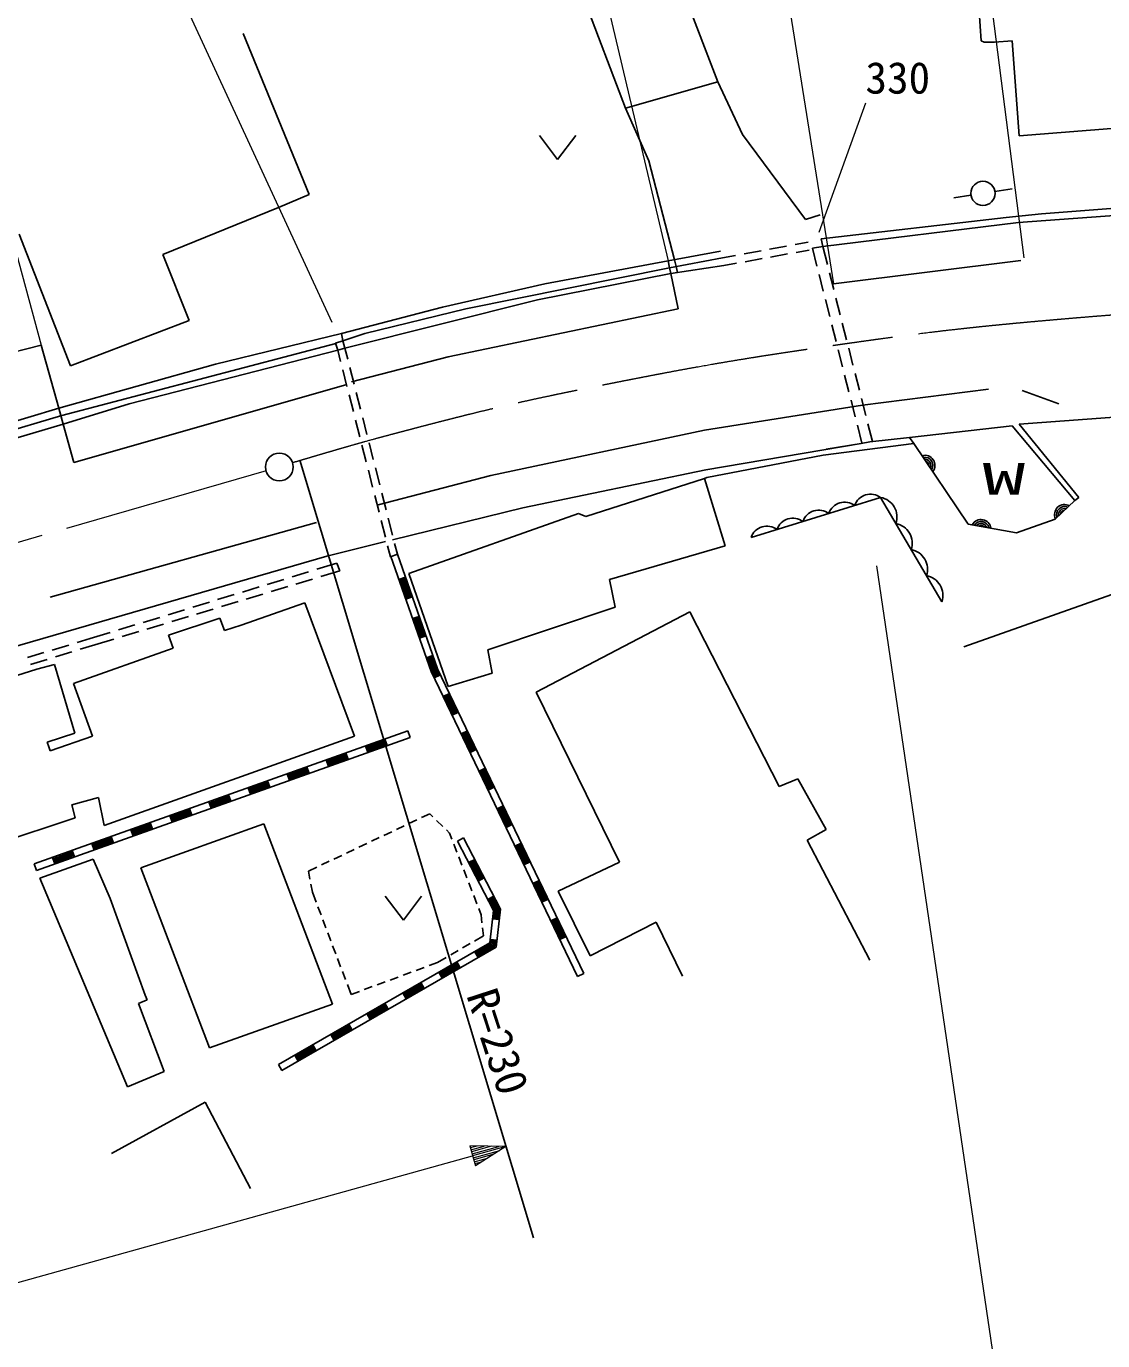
# Model space of a CAD drawing. Units: millimetres, scale not verified. Extents: x 40000 to 680000, y 20000 to 380000.
# Drawn here: x 159266 to 221510, y 244745 to 320764 of the extents above; entities that cross this region are included whole.
import ezdxf
from ezdxf.enums import TextEntityAlignment as Align

# ---------------------------------------------------------------- set-up
doc = ezdxf.new("R2010")
doc.units = ezdxf.units.MM
doc.header["$LTSCALE"] = 1000
doc.linetypes.add('CHAIN', pattern=[18.5, 12, -1.5, 3.5, -1.5])
for name, color, linetype, lineweight in [('M-BGD', 7, 'Continuous', 25), ('M-BMK', 2, 'CHAIN', 13), ('M-BMK-SRVR', 3, 'Continuous', 25), ('M-STR-HTXT', 7, 'Continuous', 13)]:
    doc.layers.add(name, color=color, linetype=linetype, lineweight=lineweight)
doc.styles.add('ＭＳ ゴシック', font='')
doc.styles.get('ＭＳ ゴシック').set_extended_font_data('MS Gothic')

msp = doc.modelspace()

# ---------------------------------------------------------------- linework, layer by layer
at = {"layer": 'M-BGD'}
for p, q in [((191796, 337115), (199247, 317557)), ((187140, 333897), (193913, 316033)), ((214233, 323653), (214487, 319927)), ((171815, 320351), (175625, 311037)), ((214487, 319927), (214656, 319843)), ((214656, 319843), (215249, 319843)), ((215249, 319843), (216265, 319927)), ((216265, 319927), (216688, 314424)), ((193913, 316033), (199247, 317557)), ((199247, 317557), (200686, 314509)), ((193913, 316033), (195268, 312985)), ((216688, 314424), (230574, 315525)), ((188943, 314456), (189993, 313056)), ((189993, 313056), (191043, 314456)), ((200686, 314509), (204327, 309598)), ((195268, 312985), (196750, 307264)), ((175625, 311037), (173847, 310275)), ((213893, 310995), (212904, 310844)), ((215277, 311207), (216265, 311358)), ((167158, 307566), (173847, 310275)), ((216635, 309423), (230844, 310456)), ((217969, 309913), (230763, 310888)), ((204327, 309598), (205174, 309852)), ((205225, 308465), (215921, 309712)), ((205326, 308019), (216635, 309423)), ((215921, 309712), (217969, 309913)), ((158861, 308751), (161824, 301131)), ((202249, 307871), (203233, 308050)), ((203725, 308139), (204473, 308275)), ((204723, 307927), (205326, 308019)), ((204723, 307927), (204986, 306893)), ((205326, 308019), (205225, 308465)), ((205326, 308019), (205589, 306985)), ((168682, 303756), (167158, 307566)), ((189256, 305873), (196391, 307199)), ((199409, 307749), (196391, 307199)), ((196453, 306804), (196391, 307199)), ((196453, 306804), (199533, 307377)), ((196750, 307264), (196845, 306877)), ((199533, 307377), (200281, 307513)), ((200773, 307603), (201757, 307781)), ((200833, 307150), (201816, 307328)), ((202308, 307418), (203292, 307597)), ((203784, 307686), (204533, 307822)), ((205936, 305873), (216773, 307227)), ((184684, 304433), (196453, 306804)), ((188833, 304941), (196538, 306465)), ((196538, 306465), (196453, 306804)), ((199592, 306924), (196538, 306465)), ((196961, 304433), (196538, 306465)), ((196845, 306877), (196918, 306523)), ((199592, 306924), (200341, 307060)), ((205109, 306408), (205355, 305439)), ((205712, 306501), (205959, 305532)), ((183330, 304518), (189256, 305873)), ((177695, 302150), (188833, 304941)), ((205479, 304954), (205725, 303985)), ((206082, 305047), (206328, 304078)), ((177488, 302994), (183330, 304518)), ((178842, 302994), (184684, 304433)), ((183668, 301639), (196961, 304433)), ((161824, 301131), (168682, 303756)), ((205848, 303501), (206095, 302532)), ((206452, 303593), (206698, 302624)), ((170206, 301216), (177488, 302994)), ((177572, 302571), (177488, 302994)), ((177572, 302571), (178842, 302994)), ((154120, 300793), (160131, 302317)), ((160131, 302317), (161147, 298676)), ((161316, 298253), (177158, 302419)), ((165211, 298930), (177275, 302025)), ((177275, 302025), (177438, 301384)), ((177695, 302150), (177855, 301518)), ((206218, 302047), (206465, 301078)), ((206821, 302140), (207068, 301170)), ((161147, 298676), (170206, 301216)), ((178080, 300200), (183668, 301639)), ((177562, 300900), (177810, 299931)), ((177979, 301034), (178225, 300064)), ((206588, 300593), (206834, 299624)), ((207191, 300686), (207437, 299717)), ((162022, 295535), (177742, 300031)), ((178348, 299580), (178595, 298611)), ((207629, 298845), (214910, 299777)), ((216858, 299692), (218974, 298930)), ((161401, 297745), (165211, 298930)), ((177934, 299446), (178181, 298477)), ((198485, 297406), (207629, 298845)), ((206958, 299140), (207204, 298170)), ((207561, 299232), (207807, 298263)), ((115434, 284650), (161316, 298253)), ((155220, 296898), (161147, 298676)), ((161147, 298676), (161401, 297745)), ((178718, 298126), (178964, 297157)), ((216688, 297745), (229050, 298676)), ((115954, 284306), (161401, 297745)), ((161401, 297745), (162022, 295535)), ((178305, 297993), (178553, 297024)), ((186124, 294781), (198485, 297406)), ((207327, 297686), (207590, 296652)), ((207930, 297778), (208193, 296744)), ((210338, 296983), (216265, 297660)), ((216265, 297660), (219906, 293342)), ((216688, 297745), (220134, 293505)), ((178676, 296540), (178924, 295571)), ((179088, 296672), (179334, 295703)), ((198570, 295120), (207544, 296644)), ((205343, 295967), (210592, 296644)), ((205512, 296305), (207544, 296644)), ((207544, 296644), (208052, 296729)), ((208052, 296729), (210338, 296983)), ((198620, 294674), (205343, 295967)), ((179048, 295086), (179295, 294118)), ((179457, 295219), (179704, 294250)), ((187986, 292919), (198570, 295120)), ((179604, 293088), (186124, 294781)), ((191627, 292411), (198485, 294612)), ((198485, 294612), (198620, 294674)), ((199670, 290717), (198485, 294612)), ((179419, 293633), (179667, 292664)), ((179827, 293765), (180074, 292796)), ((208669, 293514), (201179, 291199)), ((212204, 287483), (208669, 293514)), ((220134, 293505), (219906, 293342)), ((180451, 291056), (187986, 292919)), ((160639, 287754), (176048, 292072)), ((179791, 292180), (180038, 291211)), ((180197, 292311), (180443, 291342)), ((181382, 289109), (191204, 292580)), ((191204, 292580), (191627, 292411)), ((176641, 290125), (180028, 290971)), ((180162, 290726), (180326, 290085)), ((180566, 290857), (180727, 290226)), ((192982, 288770), (199670, 290717)), ((116189, 272599), (176641, 290125)), ((176069, 289360), (177221, 289712)), ((177221, 289712), (177404, 289270)), ((180727, 290226), (180326, 290085)), ((180350, 290094), (182673, 283456)), ((180727, 290226), (183043, 283609)), ((174635, 288921), (175591, 289214)), ((176296, 288936), (177404, 289270)), ((181190, 288904), (180812, 288772)), ((181114, 288878), (181510, 287745)), ((183668, 282589), (181382, 289109)), ((171766, 288043), (172723, 288336)), ((173201, 288482), (174157, 288775)), ((173424, 288069), (174381, 288358)), ((174860, 288502), (175818, 288791)), ((180888, 288799), (181284, 287666)), ((180963, 288825), (181359, 287692)), ((181039, 288852), (181435, 287719)), ((193320, 287161), (192982, 288770)), ((168898, 287166), (169854, 287458)), ((170332, 287604), (171288, 287897)), ((170552, 287203), (171509, 287491)), ((171696, 286137), (175371, 287415)), ((171988, 287636), (172945, 287925)), ((175371, 287415), (178250, 279711)), ((181208, 287640), (181586, 287772)), ((213471, 284875), (222361, 288008)), ((167463, 286727), (168420, 287019)), ((167680, 286336), (168637, 286625)), ((169116, 286769), (170073, 287058)), ((181982, 286639), (181605, 286507)), ((181907, 286613), (182303, 285480)), ((185954, 284706), (193320, 287161)), ((197638, 286907), (188748, 282251)), ((202803, 276797), (197638, 286907)), ((164595, 285849), (165551, 286142)), ((166029, 286288), (166985, 286580)), ((166244, 285903), (167201, 286192)), ((167497, 285553), (170462, 286533)), ((170462, 286533), (170732, 285827)), ((170732, 285827), (171696, 286137)), ((181680, 286533), (182077, 285401)), ((181756, 286560), (182152, 285427)), ((181831, 286586), (182228, 285454)), ((162205, 285121), (162965, 285350)), ((162965, 285350), (164116, 285703)), ((163221, 284991), (164329, 285325)), ((164808, 285470), (165765, 285758)), ((167751, 284791), (167497, 285553)), ((182001, 285374), (182379, 285506)), ((159333, 284254), (160290, 284543)), ((160769, 284688), (161726, 284977)), ((160949, 284297), (161906, 284589)), ((161994, 282759), (167751, 284791)), ((162384, 284735), (163221, 284991)), ((182775, 284374), (182397, 284242)), ((182895, 283547), (182624, 284321)), ((182700, 284347), (182969, 283578)), ((186208, 283351), (185954, 284706)), ((152003, 281065), (159875, 283587)), ((159515, 283859), (160471, 284151)), ((159875, 283587), (160893, 283859)), ((160893, 283859), (162078, 279880)), ((182747, 283486), (182473, 284268)), ((182549, 284295), (182821, 283517)), ((183139, 283223), (182969, 283578)), ((183043, 283609), (191502, 265991)), ((182673, 283456), (191141, 265818)), ((182747, 283486), (182923, 283119)), ((182995, 283154), (182821, 283517)), ((183211, 283258), (182851, 283085)), ((182895, 283547), (183067, 283188)), ((183668, 282589), (186208, 283351)), ((163094, 279711), (161994, 282759)), ((183731, 282176), (183370, 282003)), ((183442, 282037), (183962, 280956)), ((183514, 282072), (184034, 280990)), ((183587, 282107), (184106, 281025)), ((183659, 282141), (184178, 281059)), ((188748, 282251), (193574, 272429)), ((183890, 280921), (184250, 281094)), ((181322, 280013), (159726, 272318)), ((162078, 279880), (160475, 279360)), ((181456, 279636), (181320, 280014)), ((184770, 280012), (184409, 279839)), ((184481, 279874), (185000, 278792)), ((184553, 279908), (185073, 278827)), ((184625, 279943), (185145, 278861)), ((184697, 279978), (185217, 278896)), ((181456, 279636), (159860, 271941)), ((160475, 279360), (160562, 279093)), ((160562, 279093), (160642, 278862)), ((160642, 278862), (163094, 279711)), ((178250, 279711), (163772, 274546)), ((178873, 279140), (179007, 278764)), ((180030, 279468), (178900, 279065)), ((180057, 279392), (178927, 278990)), ((180084, 279317), (178954, 278914)), ((180111, 279242), (178980, 278839)), ((180138, 279166), (180003, 279543)), ((176612, 278335), (176746, 277958)), ((177769, 278662), (176639, 278260)), ((177796, 278587), (176666, 278184)), ((177823, 278512), (176693, 278109)), ((177850, 278436), (176720, 278033)), ((177877, 278361), (177743, 278738)), ((184928, 278757), (185289, 278931)), ((174351, 277529), (174486, 277153)), ((175509, 277857), (174378, 277454)), ((175535, 277781), (174405, 277379)), ((175562, 277706), (174432, 277303)), ((175589, 277631), (174459, 277228)), ((175616, 277555), (175482, 277932)), ((185808, 277849), (185448, 277676)), ((185520, 277710), (186039, 276629)), ((185592, 277745), (186111, 276663)), ((185664, 277780), (186184, 276698)), ((185736, 277814), (186256, 276732)), ((172091, 276724), (172225, 276347)), ((173248, 277051), (172117, 276649)), ((173275, 276976), (172144, 276573)), ((173302, 276901), (172171, 276498)), ((173328, 276825), (172198, 276422)), ((173355, 276750), (173221, 277127)), ((185967, 276594), (186328, 276767)), ((203885, 277235), (202803, 276797)), ((205518, 274312), (203885, 277235)), ((163433, 276155), (161909, 275731)), ((163772, 274546), (163433, 276155)), ((170987, 276246), (169857, 275843)), ((171014, 276170), (169884, 275768)), ((171041, 276095), (169910, 275692)), ((171068, 276020), (169937, 275617)), ((171094, 275944), (170960, 276321)), ((161909, 275731), (162102, 274986)), ((168726, 275440), (167596, 275038)), ((168753, 275365), (167623, 274962)), ((168780, 275290), (167650, 274887)), ((168807, 275214), (167676, 274811)), ((168834, 275139), (168699, 275516)), ((169830, 275918), (169964, 275542)), ((182114, 274998), (182594, 275225)), ((182594, 275225), (182775, 275049)), ((186847, 275685), (186487, 275512)), ((186559, 275547), (187078, 274465)), ((186631, 275581), (187150, 274500)), ((186703, 275616), (187222, 274534)), ((186775, 275651), (187294, 274569)), ((162102, 274986), (154628, 272514)), ((166466, 274635), (165335, 274232)), ((166492, 274559), (165362, 274157)), ((166519, 274484), (165389, 274081)), ((165888, 272091), (173000, 274631)), ((166573, 274333), (166439, 274710)), ((167569, 275113), (167703, 274736)), ((173000, 274631), (176980, 264217)), ((180667, 274313), (181119, 274527)), ((181390, 274655), (181842, 274869)), ((182990, 274840), (183348, 274491)), ((187006, 274430), (187367, 274604)), ((164205, 273829), (163074, 273426)), ((164232, 273754), (163101, 273351)), ((164258, 273679), (163128, 273276)), ((164312, 273528), (164178, 273905)), ((165308, 274307), (165443, 273931)), ((166546, 274409), (165416, 274006)), ((179221, 273628), (179673, 273842)), ((179944, 273971), (180396, 274185)), ((183563, 274282), (183744, 274106)), ((183744, 274106), (183881, 273750)), ((184550, 273820), (184204, 273638)), ((184550, 273820), (186685, 269703)), ((204412, 273699), (205518, 274312)), ((208052, 266757), (204412, 273699)), ((161944, 273024), (160814, 272621)), ((161971, 272948), (160840, 272546)), ((162051, 272722), (161917, 273099)), ((163047, 273502), (163182, 273125)), ((164285, 273603), (163155, 273200)), ((177775, 272944), (178227, 273158)), ((178498, 273286), (178950, 273500)), ((183989, 273471), (184168, 273004)), ((184195, 273635), (186274, 269627)), ((187886, 273522), (187525, 273349)), ((187598, 273383), (188117, 272301)), ((187670, 273418), (188189, 272336)), ((187742, 273453), (188261, 272371)), ((187814, 273487), (188333, 272405)), ((159860, 271941), (159722, 272324)), ((160046, 271498), (163130, 272597)), ((160787, 272696), (160921, 272320)), ((161998, 272873), (160867, 272470)), ((162024, 272798), (160894, 272395)), ((163130, 272597), (164110, 270313)), ((176329, 272259), (176781, 272473)), ((177052, 272601), (177504, 272815)), ((184276, 272724), (184455, 272257)), ((185194, 272577), (184839, 272393)), ((184910, 272430), (185463, 271364)), ((184981, 272466), (185534, 271401)), ((185052, 272503), (185605, 271438)), ((185123, 272540), (185676, 271475)), ((188045, 272267), (188405, 272440)), ((193574, 272429), (190018, 270736)), ((160046, 271498), (165112, 259426)), ((169868, 261677), (165888, 272091)), ((175577, 271903), (176058, 272131)), ((175666, 271444), (175577, 271903)), ((184563, 271977), (184743, 271511)), ((185392, 271328), (185747, 271512)), ((175811, 270691), (175722, 271150)), ((176028, 270116), (175811, 270691)), ((184851, 271231), (185030, 270764)), ((188925, 271358), (188564, 271185)), ((188636, 271220), (189156, 270138)), ((188708, 271254), (189228, 270173)), ((188781, 271289), (189300, 270207)), ((188853, 271324), (189372, 270242)), ((190018, 270736), (191881, 267011)), ((164110, 270313), (166142, 264725)), ((180021, 270462), (181071, 269062)), ((181071, 269062), (182121, 270462)), ((185138, 270484), (185318, 270017)), ((186300, 270446), (185945, 270262)), ((186356, 269642), (186016, 270299)), ((186087, 270336), (186439, 269657)), ((186521, 269672), (186158, 270373)), ((186229, 270410), (186603, 269688)), ((189084, 270103), (189444, 270276)), ((176311, 269368), (176134, 269835)), ((185425, 269737), (185562, 269382)), ((185562, 269382), (185615, 268917)), ((186274, 269627), (186062, 267757)), ((186617, 269101), (186220, 269146)), ((186356, 269642), (186299, 269137)), ((186379, 269128), (186439, 269657)), ((186685, 269703), (186437, 267512)), ((186521, 269672), (186458, 269119)), ((186538, 269110), (186603, 269688)), ((189964, 269195), (189603, 269022)), ((189819, 269125), (190339, 268044)), ((189892, 269160), (190411, 268078)), ((176594, 268619), (176417, 269087)), ((185649, 268619), (185702, 268154)), ((189675, 269056), (190195, 267974)), ((189747, 269091), (190267, 268009)), ((191881, 267011), (195691, 268958)), ((195691, 268958), (197215, 265825)), ((186062, 267757), (173842, 260712)), ((176876, 267871), (176700, 268339)), ((177159, 267123), (176982, 267590)), ((184932, 267709), (184499, 267458)), ((185702, 268154), (185192, 267859)), ((186137, 267708), (185233, 267187)), ((185273, 267118), (186212, 267659)), ((186287, 267610), (185313, 267049)), ((186482, 267908), (186084, 267953)), ((186137, 267708), (186164, 267944)), ((186243, 267935), (186212, 267659)), ((186287, 267610), (186323, 267926)), ((186402, 267917), (186362, 267561)), ((190122, 267940), (190483, 268113)), ((186437, 267512), (174042, 260365)), ((177442, 266374), (177265, 266842)), ((183547, 266907), (183037, 266612)), ((184240, 267308), (183807, 267057)), ((185393, 266910), (185193, 267257)), ((185353, 266979), (186362, 267561)), ((177725, 265626), (177548, 266094)), ((182278, 266332), (181809, 266159)), ((183037, 266612), (182560, 266436)), ((184194, 266588), (183154, 265988)), ((184234, 266519), (183194, 265919)), ((184274, 266449), (183234, 265850)), ((184314, 266380), (183274, 265781)), ((184354, 266311), (184154, 266657)), ((178048, 264770), (177831, 265345)), ((180027, 265501), (179558, 265327)), ((180777, 265778), (180308, 265604)), ((181528, 266055), (181059, 265881)), ((182115, 265389), (181075, 264790)), ((182155, 265320), (181115, 264720)), ((182275, 265112), (182075, 265458)), ((183114, 266058), (183314, 265711)), ((191502, 265991), (191147, 265810)), ((166142, 264725), (166260, 264455)), ((178526, 264946), (178048, 264770)), ((179276, 265223), (178807, 265050)), ((181035, 264859), (181235, 264512)), ((182195, 265250), (181155, 264651)), ((182235, 265181), (181195, 264582)), ((166260, 264455), (165751, 264256)), ((165751, 264256), (167243, 260322)), ((176980, 264217), (169868, 261677)), ((180035, 264190), (178996, 263591)), ((180075, 264121), (179036, 263522)), ((180115, 264052), (179076, 263452)), ((180155, 263982), (179116, 263383)), ((180195, 263913), (179996, 264260)), ((178116, 262714), (177916, 263061)), ((178956, 263660), (179156, 263314)), ((176877, 262462), (177077, 262115)), ((177956, 262992), (176917, 262392)), ((177996, 262922), (176957, 262323)), ((178036, 262853), (176997, 262254)), ((178076, 262784), (177037, 262184)), ((175877, 261793), (174838, 261193)), ((175917, 261724), (174877, 261124)), ((175957, 261654), (174917, 261055)), ((175997, 261585), (174957, 260986)), ((176037, 261516), (175837, 261862)), ((174798, 261263), (174997, 260916)), ((167243, 260322), (165112, 259426)), ((174042, 260365), (173843, 260713)), ((164195, 255581), (169614, 258544)), ((169614, 258544), (172238, 253549))]:
    msp.add_line(p, q, dxfattribs=at)
msp.add_lwpolyline([(177275, 302025), (177695, 302150), (177570, 302570), (177150, 302445)], close=True, dxfattribs=at)
msp.add_lwpolyline([(219906, 293342), (218754, 292258), (216532, 291465), (213734, 291978), (210592, 296644), (210338, 296983)], dxfattribs=at)
msp.add_circle((214585, 311101), 700, dxfattribs=at)
for centre, radius, start, end in [((211233, 295374), 578, 321.90061, 106.0101), ((211233, 295374), 462, 326.60748, 101.30322), ((211233, 295374), 347, 334.8535, 93.05721), ((211233, 295374), 231, 354.33352, 73.57719), ((208088, 292740), 968, 53.11747, 161.23828), ((208460, 292379), 1154, 341.18018, 79.56291), ((205092, 291814), 968, 53.11747, 161.23828), ((206590, 292277), 968, 53.11747, 161.23828), ((219300, 292527), 578, 61.22304, 205.33254), ((219300, 292527), 462, 65.92992, 200.62566), ((219300, 292527), 347, 74.17594, 192.37964), ((219300, 292527), 231, 93.65596, 172.89962), ((203594, 291351), 968, 53.11747, 161.23828), ((209343, 290871), 1154, 341.18018, 79.56291), ((214475, 291661), 578, 7.5564, 151.66589), ((214475, 291661), 462, 12.26327, 146.95901), ((214475, 291661), 347, 20.50929, 138.71299), ((202095, 290888), 968, 53.11747, 161.23828), ((214475, 291661), 231, 39.98931, 119.23298), ((210227, 289363), 1154, 341.18018, 79.56291), ((211111, 287856), 1154, 341.18018, 79.56291)]:
    msp.add_arc(centre, radius, start, end, dxfattribs=at)
at = {"layer": 'M-BMK'}
msp.add_line((173128, 295055), (102918, 274787), dxfattribs=at)
msp.add_open_spline([(174656, 295529), (178242, 296597), (179214, 296868), (182160, 297637), (186126, 298672), (188368, 299182), (192388, 299981), (197123, 300923), (199785, 301417), (204562, 302112), (209676, 302857), (212549, 303251), (217697, 303711), (223597, 304238), (226914, 304447), (232836, 304611), (239007, 304782), (242470, 304715), (248640, 304514), (253439, 304358), (256126, 304192), (260912, 303799), (265305, 303438), (266749, 303277), (272138, 302647)], degree=3, knots=[0, 0, 0, 0, 1, 1, 1, 2, 2, 2, 3, 3, 3, 4, 4, 4, 5, 5, 5, 6, 6, 6, 7, 7, 7, 8, 8, 8, 8], dxfattribs=at)
at = {"layer": 'M-BMK-SRVR'}
msp.add_line((175083, 295675), (188591, 250687), dxfattribs=at)
msp.add_circle((173896, 295277), 800, dxfattribs=at)
at = {"layer": 'M-STR-HTXT'}
for p, q in [((187346, 345272), (196391, 307199)), ((150531, 337665), (160131, 302317)), ((213236, 336389), (216946, 307377)), ((201317, 335018), (205936, 305873)), ((176945, 303630), (168041, 322935)), ((207791, 316318), (205102, 308836)), ((208437, 289559), (216998, 231421)), ((93422, 229936), (185077, 255436)), ((187004, 255972), (184916, 256014)), ((184916, 256014), (185238, 254857)), ((185334, 256005), (184948, 255898)), ((184981, 255782), (185751, 255997)), ((186169, 255988), (185013, 255667)), ((185045, 255551), (186586, 255980)), ((187004, 255972), (185077, 255436)), ((185109, 255320), (186651, 255749)), ((186297, 255526), (185141, 255204)), ((187004, 255972), (185238, 254857)), ((185174, 255089), (185944, 255303)), ((185591, 255080), (185206, 254973))]:
    msp.add_line(p, q, dxfattribs=at)

# ---------------------------------------------------------------- texts
at = {"layer": 'M-BGD', "style": 'ＭＳ ゴシック', "width": 2}
msp.add_text('W', height=1833, dxfattribs=at).set_placement((214552, 293131), align=Align.BOTTOM_LEFT)
at = {"layer": 'M-BMK-SRVR', "style": 'ＭＳ ゴシック'}
msp.add_text('R=230', height=1833, rotation=288, dxfattribs=at).set_placement((184178, 264565), align=Align.BOTTOM_LEFT)
at = {"layer": 'M-STR-HTXT', "style": 'ＭＳ ゴシック'}
msp.add_text('330', height=1833, dxfattribs=at).set_placement((207791, 316318), align=Align.BOTTOM_LEFT)

doc.saveas('drawing.dxf')
